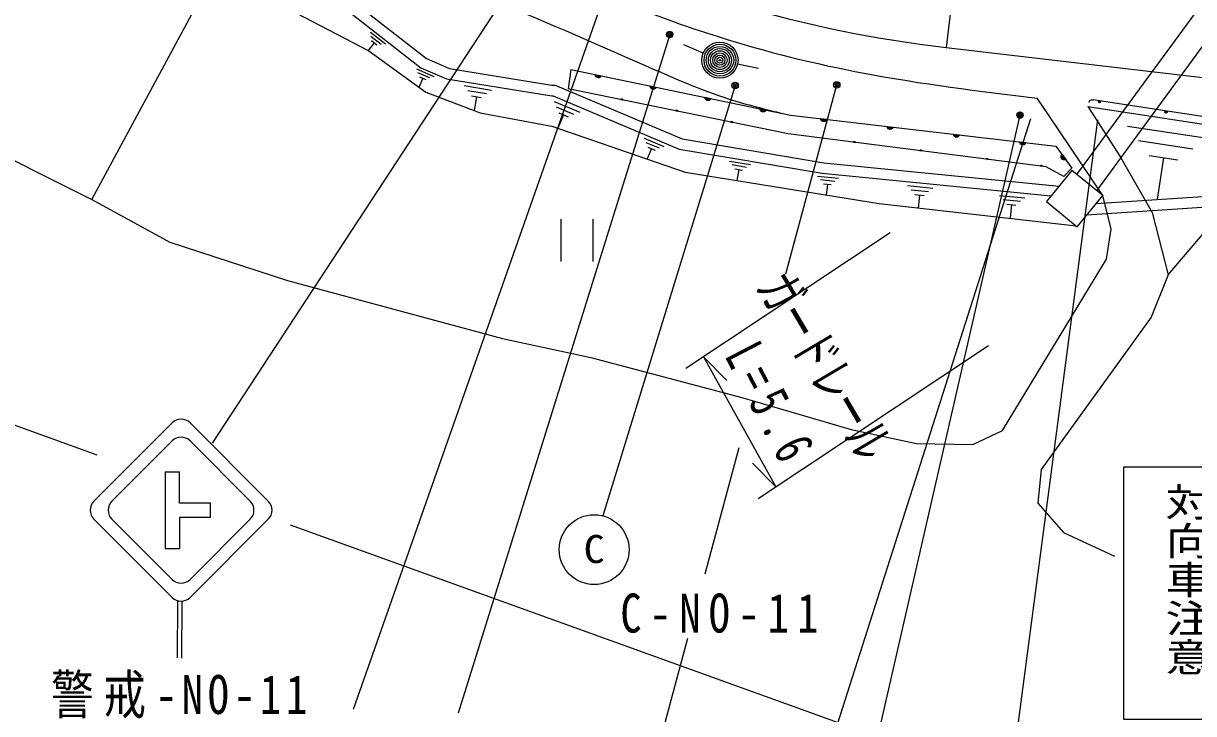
# Model space of a CAD drawing. Units: millimetres, scale not verified. Extents: x 40000 to 680000, y 20000 to 380000.
# Drawn here: x 172216 to 227280, y 241567 to 274035 of the extents above; entities that cross this region are included whole.
import ezdxf
from ezdxf.enums import TextEntityAlignment as Align

# ---------------------------------------------------------------- set-up
doc = ezdxf.new("R2010")
doc.units = ezdxf.units.MM
doc.header["$LTSCALE"] = 1000
doc.layers.add('M-BGD', color=7, linetype='Continuous', lineweight=25)
doc.styles.add('@ＭＳ ゴシック', font='')
doc.styles.add('ＭＳ ゴシック', font='')
doc.styles.get('@ＭＳ ゴシック').set_extended_font_data('@MS Gothic')
doc.styles.get('ＭＳ ゴシック').set_extended_font_data('MS Gothic')

msp = doc.modelspace()

# ---------------------------------------------------------------- linework, layer by layer
at = {"layer": 'M-BGD'}
for p, q in [((219713, 307664), (215638, 272902)), ((70125, 291838), (175678, 253736)), ((221790, 266926), (230665, 279036)), ((222720, 266165), (231612, 278298)), ((175432, 265747), (181618, 277198)), ((195542, 276341), (181100, 254292)), ((187754, 241776), (199312, 274649)), ((188721, 273124), (188434, 272755)), ((188544, 273628), (189253, 273075)), ((189051, 273050), (188569, 273426)), ((188594, 273224), (188849, 273025)), ((202627, 273512), (192680, 241586)), ((204208, 272634), (203286, 273020)), ((215638, 272902), (234852, 270650)), ((205825, 272136), (206805, 271937)), ((190706, 271898), (191533, 271544)), ((191344, 271468), (190781, 271709)), ((190857, 271520), (191155, 271392)), ((197971, 271873), (197857, 270956)), ((197971, 271873), (208314, 269724)), ((199125, 271615), (199396, 271558)), ((199386, 271542), (199128, 271596)), ((199130, 271577), (199376, 271526)), ((199355, 271512), (199144, 271556)), ((199158, 271534), (199334, 271498)), ((199301, 271486), (199183, 271511)), ((191006, 271456), (190821, 271026)), ((192955, 271108), (194239, 270902)), ((208199, 268836), (197857, 270956)), ((205707, 271114), (199485, 250867)), ((201711, 271077), (201981, 271021)), ((201972, 271005), (201713, 271059)), ((201715, 271040), (201962, 270988)), ((201941, 270974), (201729, 271018)), ((201743, 270997), (201919, 270960)), ((201886, 270949), (201769, 270973)), ((208093, 262247), (210490, 271144)), ((194000, 270729), (193127, 270870)), ((193300, 270631), (193762, 270557)), ((193531, 270594), (193423, 269927)), ((197193, 270366), (198392, 269863)), ((200330, 270457), (200420, 270439)), ((200418, 270447), (200335, 270464)), ((200343, 270471), (200413, 270456)), ((200407, 270466), (200352, 270477)), ((200365, 270480), (200397, 270474)), ((204296, 270540), (204567, 270484)), ((204557, 270468), (204299, 270521)), ((204301, 270502), (204548, 270451)), ((204526, 270437), (204315, 270481)), ((204329, 270460), (204505, 270423)), ((204472, 270412), (204355, 270436)), ((222856, 270394), (222560, 270439)), ((252460, 265882), (222856, 270394)), ((198119, 269752), (197304, 270094)), ((197416, 269821), (197847, 269640)), ((202917, 269927), (203007, 269908)), ((203005, 269917), (202922, 269934)), ((202930, 269940), (203000, 269926)), ((202994, 269935), (202939, 269947)), ((202952, 269950), (202984, 269944)), ((206882, 270003), (207152, 269947)), ((207143, 269930), (206884, 269984)), ((206886, 269965), (207133, 269914)), ((207112, 269900), (206900, 269944)), ((206914, 269923), (207091, 269886)), ((207058, 269875), (206940, 269899)), ((197631, 269731), (197370, 269107)), ((205504, 269397), (205594, 269378)), ((205592, 269387), (205509, 269404)), ((205517, 269410), (205587, 269396)), ((205581, 269405), (205526, 269416)), ((205539, 269420), (205571, 269413)), ((209736, 269539), (210010, 269507)), ((210002, 269490), (209740, 269521)), ((209744, 269502), (209994, 269473)), ((209974, 269457), (209759, 269482)), ((209775, 269462), (209954, 269441)), ((209922, 269427), (209803, 269441)), ((210247, 240196), (219614, 269564)), ((219111, 269723), (211722, 237513)), ((222758, 269494), (218760, 239110)), ((212859, 269174), (213133, 269142)), ((213125, 269125), (212862, 269156)), ((212866, 269137), (213117, 269108)), ((213097, 269092), (212882, 269117)), ((212898, 269097), (213077, 269076)), ((213045, 269062), (212926, 269076)), ((215981, 268809), (216255, 268777)), ((216247, 268760), (215985, 268790)), ((215989, 268772), (216239, 268743)), ((216219, 268727), (216005, 268752)), ((216021, 268732), (216199, 268711)), ((216167, 268697), (216048, 268710)), ((224173, 269204), (227929, 268631)), ((201434, 268632), (202356, 268246)), ((202147, 268160), (201519, 268423)), ((201605, 268214), (201937, 268074)), ((211274, 268452), (211366, 268441)), ((211363, 268449), (211279, 268460)), ((211286, 268467), (211358, 268458)), ((211351, 268467), (211295, 268474)), ((211308, 268478), (211340, 268474)), ((219104, 268444), (219378, 268412)), ((219370, 268394), (219108, 268425)), ((219112, 268407), (219362, 268377)), ((219342, 268361), (219128, 268387)), ((219143, 268367), (219322, 268346)), ((219290, 268331), (219171, 268345)), ((227237, 268122), (224682, 268511)), ((201771, 268144), (201570, 267664)), ((214393, 268055), (214484, 268043)), ((214481, 268052), (214398, 268062)), ((214405, 268070), (214477, 268061)), ((214470, 268070), (214414, 268077)), ((214427, 268081), (214458, 268077)), ((217512, 267658), (217603, 267646)), ((217600, 267655), (217517, 267665)), ((217524, 267672), (217595, 267663)), ((217588, 267672), (217533, 267679)), ((217545, 267684), (217577, 267680)), ((221051, 267767), (221157, 267622)), ((221125, 267635), (221054, 267733)), ((221182, 267617), (221055, 267793)), ((221059, 267818), (221207, 267613)), ((221225, 267619), (221070, 267833)), ((221082, 267849), (221243, 267625)), ((225192, 267818), (226544, 267612)), ((225868, 267715), (225571, 265762)), ((205438, 267559), (206424, 267392)), ((206239, 267261), (205569, 267375)), ((205700, 267190), (206055, 267130)), ((205877, 267160), (205790, 266647)), ((220066, 267333), (220158, 267321)), ((220155, 267329), (220071, 267340)), ((220078, 267347), (220150, 267338)), ((220143, 267347), (220087, 267354)), ((220100, 267358), (220132, 267354)), ((221177, 266830), (221549, 267232)), ((209580, 266846), (210575, 266747)), ((210400, 266604), (209723, 266671)), ((209867, 266496), (210225, 266460)), ((210046, 266478), (209995, 265961)), ((213822, 266403), (215017, 266285)), ((214807, 266113), (213995, 266193)), ((214167, 265983), (214597, 265941)), ((214382, 265962), (214321, 265341)), ((218148, 265946), (219342, 265828)), ((219132, 265656), (218320, 265736)), ((218492, 265526), (218922, 265484)), ((218707, 265505), (218646, 264884)), ((197511, 264833), (197511, 262833)), ((199031, 262833), (199031, 264833)), ((213003, 264186), (203392, 257798)), ((218295, 254891), (223179, 262942)), ((206786, 251679), (217622, 258882)), ((204225, 258351), (207619, 252233)), ((204225, 258351), (205320, 257243)), ((179211, 255240), (175530, 251560)), ((180059, 255240), (183740, 251560)), ((176379, 251560), (179211, 254392)), ((180059, 254392), (182891, 251560)), ((204290, 248135), (205892, 254080)), ((207619, 252233), (206524, 253341)), ((178887, 252935), (178887, 249335)), ((178887, 252935), (179559, 252935)), ((179559, 251471), (179559, 252935)), ((181023, 251471), (179559, 251471)), ((181023, 250799), (181023, 251471)), ((175530, 250711), (179211, 247031)), ((176379, 250711), (179211, 247879)), ((181023, 250799), (179559, 250799)), ((179559, 250799), (179559, 249335)), ((183740, 250711), (180059, 247031)), ((180059, 247879), (182891, 250711)), ((184776, 250452), (210551, 241148)), ((178887, 249335), (179559, 249335)), ((179468, 246859), (179459, 244183)), ((179668, 246858), (179659, 244182)), ((201964, 239502), (203476, 245111))]:
    msp.add_line(p, q, dxfattribs=at)
for points in [[(71950, 305130), (75564, 304599), (77745, 304014), (81522, 303641), (95301, 300822), (100128, 299504), (120621, 292202), (140524, 282604), (163500, 271733), (175432, 265748), (179102, 263744), (184645, 261946), (194758, 259211), (198916, 258312), (206020, 256431), (211168, 254935), (214248, 254275), (216887, 254231), (218295, 254891)], [(181821, 277655), (187812, 275005), (191177, 272382), (192259, 271918), (197084, 271135), (197242, 271135), (203217, 268607), (209876, 267479), (220948, 266386)], [(181618, 277198), (187553, 274573), (190920, 271948), (192119, 271434), (197084, 270635), (197141, 270635), (203076, 268124), (209810, 266983), (220568, 265921)], [(181276, 276513), (188466, 272747), (191149, 270806), (193717, 269836), (197084, 269208), (203361, 267040), (212492, 265556), (221757, 264514)], [(223179, 262942), (223398, 264350), (223003, 265934), (220459, 269730), (219918, 270517)], [(222359, 270318), (222363, 270341), (222380, 270375), (222402, 270402), (222436, 270427), (222469, 270441), (222512, 270446), (222560, 270439)], [(222306, 270119), (223834, 267746), (225323, 265134), (226088, 262208), (225291, 260216), (220111, 253043)], [(222306, 270119), (252295, 265551), (258787, 264451), (265776, 262360), (266326, 260544)], [(208314, 269724), (220805, 268263), (221549, 267232)], [(221177, 266830), (220346, 267289), (208199, 268836)], [(222694, 265557), (230316, 266059), (259097, 261457), (260146, 261686), (260682, 263884)], [(222261, 265028), (230293, 265557), (259112, 260948), (260558, 261264)], [(226088, 262208), (227882, 264322), (230156, 264701), (255742, 261005), (258766, 260415)], [(220111, 253043), (219958, 251463), (221164, 250079), (223559, 248966)]]:
    msp.add_lwpolyline(points, dxfattribs=at)
for points in [[(199411, 271574), (199392, 271541), (199368, 271515), (199333, 271492), (199300, 271480), (199262, 271476), (199215, 271486), (199182, 271505), (199156, 271528), (199133, 271564), (199122, 271597), (199117, 271635)], [(201997, 271036), (201977, 271004), (201954, 270978), (201918, 270955), (201885, 270943), (201848, 270939), (201801, 270948), (201768, 270967), (201742, 270991), (201719, 271027), (201707, 271060), (201703, 271097)], [(200324, 270450), (200331, 270461), (200339, 270470), (200350, 270477), (200361, 270481), (200374, 270483), (200390, 270480), (200401, 270473), (200409, 270465), (200417, 270454), (200421, 270443), (200422, 270430)], [(204582, 270499), (204563, 270466), (204539, 270441), (204504, 270417), (204471, 270406), (204433, 270401), (204386, 270411), (204353, 270430), (204328, 270454), (204304, 270490), (204293, 270523), (204288, 270560)], [(202911, 269920), (202918, 269931), (202926, 269939), (202937, 269947), (202948, 269951), (202961, 269952), (202977, 269949), (202988, 269943), (202996, 269935), (203004, 269923), (203008, 269912), (203009, 269900)], [(207168, 269962), (207149, 269929), (207125, 269904), (207089, 269880), (207056, 269869), (207019, 269864), (206972, 269874), (206939, 269893), (206913, 269917), (206890, 269952), (206878, 269985), (206874, 270023)], [(205498, 269389), (205505, 269400), (205512, 269409), (205524, 269417), (205535, 269421), (205548, 269422), (205564, 269419), (205574, 269413), (205583, 269405), (205591, 269393), (205595, 269382), (205596, 269369)], [(210024, 269524), (210008, 269490), (209986, 269462), (209953, 269436), (209921, 269421), (209884, 269413), (209836, 269419), (209802, 269435), (209774, 269456), (209748, 269490), (209734, 269522), (209726, 269559)], [(213147, 269159), (213131, 269124), (213109, 269097), (213076, 269070), (213044, 269056), (213007, 269048), (212959, 269054), (212925, 269070), (212897, 269091), (212871, 269124), (212856, 269156), (212849, 269193)], [(216269, 268793), (216253, 268759), (216232, 268731), (216199, 268705), (216167, 268691), (216130, 268683), (216082, 268688), (216048, 268705), (216020, 268726), (215994, 268759), (215979, 268791), (215971, 268828)], [(211270, 268445), (211275, 268456), (211282, 268465), (211293, 268474), (211304, 268479), (211316, 268481), (211332, 268479), (211344, 268474), (211353, 268466), (211362, 268455), (211366, 268445), (211369, 268432)], [(219392, 268428), (219376, 268394), (219355, 268366), (219321, 268340), (219289, 268325), (219252, 268318), (219205, 268323), (219170, 268339), (219143, 268361), (219116, 268394), (219102, 268426), (219094, 268463)], [(214388, 268048), (214394, 268059), (214401, 268068), (214412, 268077), (214423, 268082), (214435, 268084), (214451, 268082), (214462, 268076), (214472, 268069), (214480, 268058), (214485, 268047), (214487, 268035)], [(217507, 267650), (217512, 267662), (217520, 267671), (217531, 267680), (217541, 267684), (217554, 267687), (217570, 267685), (217581, 267679), (217590, 267672), (217599, 267661), (217604, 267650), (217606, 267638)], [(221265, 267626), (221229, 267614), (221194, 267611), (221152, 267618), (221120, 267632), (221089, 267654), (221061, 267693), (221049, 267729), (221046, 267764), (221053, 267806), (221067, 267838), (221089, 267869)], [(220061, 267325), (220067, 267336), (220074, 267346), (220085, 267354), (220096, 267359), (220108, 267361), (220124, 267359), (220136, 267354), (220145, 267347), (220153, 267336), (220158, 267325), (220161, 267312)], [(223003, 265934), (221551, 267122), (220355, 265661), (221807, 264473)], [(229360, 253152), (223976, 253152), (223976, 241307), (229360, 241307)]]:
    msp.add_lwpolyline(points, close=True, dxfattribs=at)
for centre, radius in [((202627, 273512), 150), ((202627, 273512), 90), ((202627, 273512), 30), ((204992, 272305), 850), ((204992, 272305), 748), ((204992, 272305), 646), ((204992, 272305), 544), ((204992, 272305), 442), ((204992, 272305), 340), ((204992, 272305), 238), ((204992, 272305), 136), ((204992, 272305), 34), ((205707, 271114), 150), ((205707, 271114), 90), ((205707, 271114), 30), ((210490, 271144), 150), ((210490, 271144), 90), ((210490, 271144), 30), ((222849, 270344), 50), ((222849, 270344), 30), ((219111, 269723), 150), ((219111, 269723), 90), ((222849, 270344), 10), ((225980, 269867), 50), ((225980, 269867), 30), ((225980, 269867), 10), ((219111, 269723), 30), ((199073, 249279), 1642)]:
    msp.add_circle(centre, radius, dxfattribs=at)
for centre, radius, start, end in [((222623, 332494), 60000, 244.28516, 263.31445), ((179635, 254816), 600, 45, 135), ((179635, 253968), 600, 45, 135), ((175955, 251135), 600, 135, 225), ((176803, 251135), 600, 135, 225), ((182467, 251135), 600, 315, 45), ((183316, 251135), 600, 315, 45), ((179635, 248303), 600, 225, 315), ((179635, 247455), 600, 225, 315)]:
    msp.add_arc(centre, radius, start, end, dxfattribs=at)
for points, knots in [([(74239, 321793), (77580, 321394), (80921, 320994), (84272, 320689), (86650, 320472), (89034, 320302), (91407, 320020), (93078, 319821), (94744, 319566), (96386, 319202), (97689, 318915), (98976, 318557), (100251, 318162), (102938, 317323), (105567, 316320), (108204, 315338), (111484, 314066), (114743, 312783), (118089, 311621), (121177, 310556), (124359, 309638), (127082, 307905), (128230, 307175), (129298, 306303), (130426, 305527), (132639, 304006), (135075, 302841), (137545, 301776), (141903, 299851), (146394, 298286), (150795, 296489), (155191, 294710), (159456, 292632), (163711, 290533), (165679, 289579), (167643, 288614), (169533, 287522), (171597, 286331), (173578, 284999), (175623, 283774), (177387, 282715), (179199, 281736), (181044, 280829), (185250, 278750), (189656, 277097), (193983, 275269), (196482, 274239), (198958, 273167), (201436, 272075), (202750, 271495), (204065, 270911), (205429, 270477), (206263, 270212), (207116, 270004), (207968, 269796)], [0, 0, 0, 0, 1, 1, 1, 2, 2, 2, 3, 3, 3, 4, 4, 4, 5, 5, 5, 6, 6, 6, 7, 7, 7, 8, 8, 8, 9, 9, 9, 10, 10, 10, 11, 11, 11, 12, 12, 12, 13, 13, 13, 14, 14, 14, 15, 15, 15, 16, 16, 16, 17, 17, 17, 18, 18, 18, 18]), ([(195568, 277014), (198646, 275716), (201725, 274419), (204904, 273412), (207155, 272698), (209456, 272131), (211778, 271693), (214473, 271185), (217195, 270851), (219918, 270517)], [0, 0, 0, 0, 1, 1, 1, 2, 2, 2, 3, 3, 3, 3])]:
    msp.add_open_spline(points, degree=3, knots=knots, dxfattribs=at)

# ---------------------------------------------------------------- texts
for s, height, rotation, style, width, p in [('ガードレール', 1833, 300.6, 'ＭＳ ゴシック', 0.65, (206190, 261377)), ('対向車注意', 1672, 270, '@ＭＳ ゴシック', 0.8, (225724, 252441))]:
    msp.add_text(s, height=height, rotation=rotation, dxfattribs=dict(at, style=style, width=width)).set_placement(p, align=Align.BOTTOM_LEFT)
at = {"layer": 'M-BGD', "style": 'ＭＳ ゴシック', "width": 1.1}
msp.add_text('C', height=1320, dxfattribs=at).set_placement((198578, 248253), align=Align.BOTTOM_LEFT)
at = {"layer": 'M-BGD', "insert": (205152, 258412), "char_height": 1833, "attachment_point": 7, "rotation": 297.4, "style": 'ＭＳ ゴシック'}
msp.add_mtext('\\T1.42;\\W0.7;L=5.6', dxfattribs=at)
at = {"layer": 'M-BGD', "char_height": 1833, "attachment_point": 7, "style": 'ＭＳ ゴシック'}
for s, insert in [('\\T1.39;\\W0.8;C-NO-11', (200305, 245350)), ('\\T1.23;\\W0.8;警戒-NO-11', (173518, 241344))]:
    msp.add_mtext(s, dxfattribs=dict(at, insert=insert))

doc.saveas('drawing.dxf')
